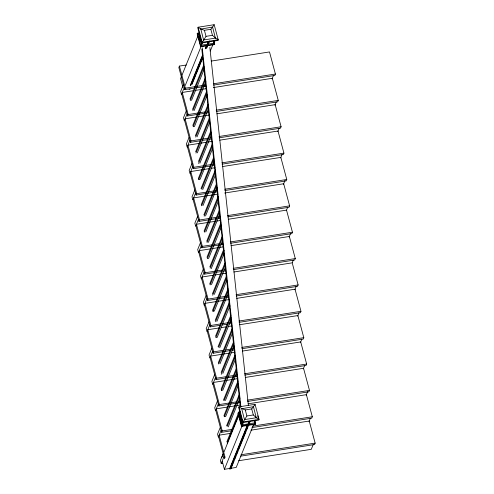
<?xml version="1.0" encoding="UTF-8"?>
<svg xmlns="http://www.w3.org/2000/svg" width="494" height="494" viewBox="0 0 494 494"><rect width="100%" height="100%" fill="white"/><g stroke="black" fill="none" stroke-linecap="round" stroke-linejoin="round"><path stroke-width="0.74" d="M186.232 65.017L179.421 66.085L178.847 67.499L184.768 89.599L194.611 88.049M181.452 76.496L180.588 78.614L182.959 87.457M182.027 75.082L197.816 36.198M198.39 34.784L199.249 32.66M200.688 29.127L212.574 27.047L214.18 24.7L218.218 39.767L217.947 40.446L201.861 42.972L197.822 27.905L198.094 27.226L214.18 24.7M183.422 84.573L180.662 91.371L181.471 94.385L184.231 87.586M201.861 42.972L206.023 36.34L204.405 30.313L200.78 28.899L198.094 27.226L202.132 42.299L218.218 39.767L215.538 38.1L212.457 35.327L210.839 29.3L212.574 27.047L215.446 38.322M213.988 41.224L214.587 44.577L200.644 46.769L202.503 43.003M185.275 85.425L201.064 46.541M203.645 40.175L200.78 28.899M184.768 89.599L185.343 88.185L179.421 66.085M190.289 85.283L202.701 54.717M205.3 48.319L206.455 45.473M208.036 41.885L207.196 44.793L208.135 44.645L209.635 40.953M190.425 85.783L202.836 55.217M205.436 48.82L206.591 45.979M207.196 44.793L208.443 41.718M191.938 83.69L195.111 75.872M195.982 73.742L197.137 70.895M197.711 69.475L199.156 65.918M199.73 64.498L202.04 58.811M206.659 47.436L207.523 45.306M208.24 43.54L208.974 41.737M191.783 84.906L202.756 57.891M206.504 48.653L207.949 45.096M189.949 99.103L203.639 65.381M203.979 66.634L190.283 100.356L191.623 100.146L204.176 69.234M210.277 51.049L214.581 40.446M186.263 110.94L183.502 117.733L184.311 120.746L187.072 113.953M205.016 113.225L187.609 115.96L188.183 114.552L182.261 92.452L193.611 90.668M192.506 109.47L205.343 77.861M192.845 110.73L205.399 79.818M194.185 110.514L205.881 81.714M192.784 125.464L206.764 91.038M206.813 92.996L193.123 126.717L194.463 126.507L207.301 94.897M189.103 137.301L186.343 144.1L187.146 147.113L189.906 140.315M200.286 140.778L190.449 142.328L191.017 140.913L185.096 118.813L196.451 117.029M195.346 135.838L208.184 104.222M195.686 137.091L208.233 106.179M197.026 136.881L208.437 108.779M195.624 151.825L209.604 117.405M195.964 153.084L209.654 119.363M191.938 163.662L189.177 170.461L189.986 173.474L192.746 166.682M197.304 152.874L209.851 121.962M203.127 167.145L193.284 168.689L193.858 167.275L187.936 145.174L199.292 143.39M198.471 161.495L210.734 131.287M198.52 163.452L211.074 132.54M199.86 163.242L211.271 135.14M212.154 144.47L198.465 178.192L198.798 179.446L200.138 179.236L212.692 148.323M198.798 179.446L212.778 145.02M194.778 190.029L192.018 196.822L192.827 199.842L195.587 193.043M205.961 193.506L196.124 195.05L196.698 193.642L190.77 171.542L202.126 169.757M201.021 188.56L213.575 157.648M201.645 189.116L213.908 158.907M202.701 189.61L214.112 161.507M215.279 170.127L201.299 204.553L201.638 205.807L215.044 172.789M197.612 216.391L194.858 223.189L195.661 226.203L198.421 219.404M202.978 205.597L215.532 174.685M216.372 218.681L198.959 221.417L199.533 220.003L193.611 197.903L204.967 196.118M203.861 214.927L216.699 183.311M204.195 216.181L216.749 185.269M205.535 215.971L217.237 187.164M218.12 196.495L204.139 230.914L204.473 232.174L218.169 198.452M200.453 242.758L197.693 249.55L198.502 252.564L201.262 245.771M205.813 231.964L218.651 200.348M211.642 246.234L201.799 247.778L202.373 246.37L196.451 224.264L215.372 221.293M272.101 78.873L273.478 75.477M206.696 241.288L219.534 209.672M207.035 242.542L219.589 211.636M211.21 61.089L269.496 51.938L275.417 74.038L274.849 75.446L213.532 85.079M208.375 242.332L219.787 214.235M206.974 257.281L220.954 222.856M221.003 224.813L207.313 258.535L208.653 258.325L221.207 227.413M203.293 269.119L200.533 275.918L201.342 278.931L204.096 272.132M214.476 272.595L204.639 274.139L205.208 272.731L199.286 250.631L210.642 248.846M274.936 105.241L276.319 101.838M209.82 266.951L222.09 236.743M210.16 268.205L222.424 237.997M213.291 87.574L272.336 78.299L278.258 100.399L277.684 101.813L216.372 111.44M211.216 268.699L222.627 240.597M223.51 249.921L209.814 283.642L210.154 284.902L224.128 250.477M206.128 295.48L203.367 302.279L204.176 305.292L206.937 298.493M211.494 284.686L224.041 253.78M217.317 298.956L207.474 300.506L208.048 299.092L202.126 276.992L213.482 275.207M277.776 131.602L279.153 128.205M212.377 294.016L224.924 263.104M212.71 295.27L225.264 264.358M216.891 113.818L275.17 104.66L281.098 126.76L280.524 128.174L219.213 137.807M214.334 294.356L225.462 266.958M226.629 275.584L212.655 310.01L212.988 311.263L214.328 311.053L226.882 280.141M212.988 311.263L226.394 278.246M208.968 321.847L206.208 328.64L207.017 331.653L209.777 324.861M220.911 325.206L210.314 326.867L210.889 325.46L204.961 303.353L216.316 301.575M280.617 157.963L281.994 154.566M215.211 320.378L228.049 288.768M219.725 140.179L278.011 131.027L283.933 153.128L283.358 154.536L222.047 164.169M215.551 321.637L228.098 290.725M216.891 321.421L228.586 292.621M215.489 336.371L229.469 301.945M229.519 303.903L215.829 337.624L217.169 337.414L230.006 305.805M211.803 348.208L209.048 355.007L209.851 358.02L212.611 351.222M222.992 351.685L213.149 353.235L213.723 351.821L207.801 329.72L219.157 327.936M283.451 184.33L285.106 180.248M218.052 346.745L230.889 315.129M222.566 166.546L280.851 157.388L286.773 179.489L286.199 180.903L224.887 190.536M218.675 347.294L230.939 317.086M219.725 347.788L231.136 319.686M232.019 329.01L218.329 362.732L218.663 363.992L232.359 330.27M214.643 374.569L211.883 381.368L212.692 384.381L215.452 377.589M220.003 363.782L232.557 332.87M225.832 378.052L215.989 379.596L216.563 378.182L210.642 356.081L221.991 354.297M286.292 210.691L287.669 207.295M221.176 372.402L233.44 342.194M224.647 193.024L283.686 183.749L289.608 205.856L289.039 207.264L227.722 216.897M221.226 374.359L233.779 343.447M222.85 373.445L233.977 346.047M234.86 355.377L221.17 389.099L221.503 390.353L222.843 390.143L235.397 359.231M221.503 390.353L235.193 356.631M217.484 400.937L214.723 407.729L215.532 410.749L218.286 403.95M228.666 404.413L218.83 405.957L219.398 404.549L213.476 382.449L224.832 380.664M289.126 237.058L290.509 233.656M223.442 400.171L236.28 368.555M228.24 219.274L286.526 210.117L292.448 232.217L291.874 233.625L230.562 243.258M224.066 400.727L236.614 369.815M225.406 400.517L236.817 372.414M237.984 381.035L224.004 415.46L224.344 416.714L225.684 416.504L238.232 385.592M224.344 416.714L237.75 383.696M220.318 427.298L217.558 434.096L218.367 437.11L221.127 430.311M231.507 430.774L221.664 432.324L222.238 430.91L216.316 408.81L227.672 407.025M292.244 262.74L293.343 260.023M226.567 425.834L239.405 394.218M231.081 245.635L289.361 236.478L295.288 258.578L294.714 259.992L233.403 269.625M227.184 426.384L239.454 396.176M228.24 426.878L239.936 398.071M226.845 441.821L239.967 409.507M227.178 443.081L240.016 411.465M223.158 453.665L220.398 460.457L221.207 463.471L222.72 463.236M221.744 457.543L223.467 453.301M224.041 451.887L240.405 411.588M241.554 408.76L253.441 406.679L255.046 404.333L259.084 419.4L258.813 420.079L242.727 422.605L238.688 407.538L238.966 406.858L255.046 404.333L254.774 405.012M221.207 463.471L223.967 456.678M294.807 289.78L296.184 286.384M233.915 271.996L292.201 262.845L298.123 284.945L297.549 286.353L236.237 295.986M242.727 422.605L246.889 415.973L245.277 409.946L241.646 408.532L238.966 406.858L243.005 421.932L259.084 419.4L256.405 417.726L253.323 414.96L251.712 408.933L253.441 406.679L256.312 417.955M241.51 426.402L242.498 424.778L254.293 422.926L255.639 423.759L255.454 424.21L241.51 426.402L238.015 413.342L238.194 412.891L240.399 412.546M253.731 424.321L236.212 467.448L224.418 469.3L241.93 426.174M242.313 425.229L243.653 421.932M244.518 419.807L241.646 408.532M247.321 425.106L229.716 468.466L229.846 468.973L230.92 468.8L248.531 425.439M248.908 421.512L248.062 424.426L249.001 424.278L250.254 421.203M229.846 468.973L247.747 424.896M248.062 424.426L249.316 421.351M231.075 467.59L233.674 461.192M234.539 459.062L235.694 456.215M236.268 454.795L237.713 451.238M238.293 449.818L239.158 447.688M239.732 446.261L245.506 432.046M246.376 429.916L247.525 427.069M249.112 423.173L249.847 421.37M254.305 422.907L255.454 420.079M297.641 316.148L299.024 312.745M236.756 298.364L295.042 289.206L300.963 311.306L300.389 312.721L239.077 322.347M300.482 342.509L301.859 339.112M239.59 324.725L297.876 315.567L303.798 337.668L303.23 339.082L241.918 348.715M303.316 368.87L304.699 365.474M242.431 351.086L300.716 341.934L306.638 364.035L306.064 365.443L244.752 375.076M306.157 395.237L307.811 391.155M245.271 377.453L303.551 368.296L309.479 390.396L308.904 391.81L247.593 401.443M308.997 421.598L310.374 418.202M248.105 403.814L306.391 394.657L312.313 416.763L311.739 418.171L251.94 427.563M313.215 444.563L311.282 449.324L238.614 460.735M250.946 430.181L309.232 421.024L315.153 443.124L314.579 444.532L240.399 456.19M204.405 30.313L210.839 29.3M199.527 32.913L197.328 33.259L197.143 33.709L200.644 46.769M206.023 36.34L212.457 35.327M203.738 39.952L215.538 38.1M185.343 88.185L195.186 86.641M196.698 86.401L205.782 84.974M213.352 83.789L275.417 74.038M196.124 87.815L201.422 86.981M203.695 86.623L205.967 86.271M188.98 89.34L190.054 89.167M195.124 90.427L206.48 88.642M188.183 114.552L198.02 113.003M199.539 112.768L205.59 111.817M207.103 111.576L208.616 111.341M216.187 110.15L278.258 100.399M206.535 112.99L208.801 112.632M197.964 116.794L204.022 115.837M205.535 115.602L209.32 115.009M191.017 140.913L200.86 139.37M202.373 139.129L208.431 138.178M209.944 137.943L211.457 137.703M219.027 136.517L281.098 126.76M202.559 140.42L207.857 139.592M209.37 139.351L211.642 138.993M200.805 143.155L206.856 142.204M208.375 141.963L212.154 141.37M193.858 167.275L203.701 165.731M205.214 165.496L211.265 164.545M212.784 164.304L214.297 164.07M221.862 162.878L283.933 153.128M204.639 166.904L210.697 165.953M212.21 165.718L214.476 165.36M203.639 169.516L209.697 168.565M211.21 168.331L214.995 167.732M196.698 193.642L206.535 192.092M208.048 191.857L213.346 191.024M215.619 190.665L217.132 190.431M224.702 189.239L286.773 179.489M207.48 193.265L217.317 191.721M206.48 195.883L217.835 194.099M199.533 220.003L209.376 218.459M210.889 218.218L216.946 217.267M218.459 217.033L219.972 216.792M227.543 215.606L289.608 205.856M217.885 218.441L220.157 218.082M216.885 221.053L220.67 220.46M202.373 246.37L212.97 244.703M214.482 244.462L219.781 243.635M221.293 243.394L222.806 243.159M230.377 241.967L292.448 232.217M213.155 245.993L219.206 245.043M220.725 244.808L222.992 244.45M212.154 248.606L218.212 247.655M219.725 247.42L223.51 246.821M205.208 272.731L215.051 271.187M216.563 270.947L222.621 269.996M224.134 269.755L225.647 269.52M233.217 268.328L295.288 258.578M215.989 272.361L221.287 271.527M223.56 271.169L225.832 270.811M214.995 274.973L220.293 274.139M222.566 273.781L226.345 273.188M208.048 299.092L217.891 297.549M219.404 297.308L228.487 295.881M236.058 294.696L298.123 284.945M218.83 298.722L224.887 297.771M226.4 297.53L228.673 297.178M217.829 301.334L229.185 299.549M210.889 325.46L220.725 323.91M222.238 323.675L228.296 322.724M229.809 322.483L231.322 322.249M238.892 321.057L300.963 311.306M222.424 324.966L227.722 324.132M229.235 323.897L231.507 323.539M221.429 327.578L226.727 326.744M228.24 326.509L232.026 325.916M213.723 351.821L223.566 350.277M225.838 349.919L231.136 349.085M232.649 348.85L234.162 348.61M241.733 347.424L303.798 337.668M224.504 351.45L230.562 350.499M232.075 350.258L234.347 349.9M223.51 354.062L229.562 353.111M231.075 352.87L234.86 352.278M216.563 378.182L226.4 376.638M227.919 376.403L233.971 375.446M235.484 375.212L237.003 374.971M244.567 373.785L306.638 364.035M227.345 377.811L237.182 376.267M226.345 380.423L237.7 378.639M219.398 404.549L229.241 402.999M230.754 402.764L236.052 401.931M238.324 401.573L239.837 401.338M247.408 400.146L309.479 390.396M230.179 404.172L240.022 402.629M229.185 406.79L235.237 405.84M236.756 405.599L240.535 405.006M245.277 409.946L251.712 408.933M246.889 415.973L253.323 414.96M244.61 419.585L256.405 417.726M246 424.649L247.475 424.42M222.238 430.91L232.081 429.366M252.514 426.155L312.313 416.763M230.507 433.386L219.151 435.171L225.079 457.277L224.504 458.685L218.583 436.585M240.973 454.776L315.153 443.124M217.558 39.014L217.947 40.446M213.612 40.953L214.587 44.577M207.999 44.145L208.135 44.645M198.878 36.019L200.459 41.91M181.687 93.86L187.609 115.96M184.521 120.221L190.449 142.328M187.362 146.588L193.284 168.689M257.658 415.775L258.232 417.924M190.202 172.949L196.124 195.05M254.861 420.857L255.639 423.759L241.696 425.952L238.194 412.891L239.534 413.725L242.498 424.778M254.676 421.308L255.454 424.21M193.037 199.31L198.959 221.417M195.877 225.678L201.799 247.778M248.865 423.778L249.001 424.278M198.712 252.039L204.639 274.139M239.355 414.176L239.948 416.386M240.343 417.862L241.918 423.753M201.552 278.406L207.474 300.506M204.393 304.767L210.314 326.867M207.227 331.128L213.149 353.235M210.067 357.495L215.989 379.596M212.902 383.857L218.83 405.957M215.742 410.218L221.664 432.324M222.251 461.198L224.418 469.3M209.851 47.455L248.408 405.611M202.262 47.869L240.899 406.79M201.811 49.067L240.282 406.457M213.427 43.293L201.632 45.145L198.668 34.092L197.328 33.259L200.83 46.319L214.767 44.127L213.427 43.293"/></g></svg>
